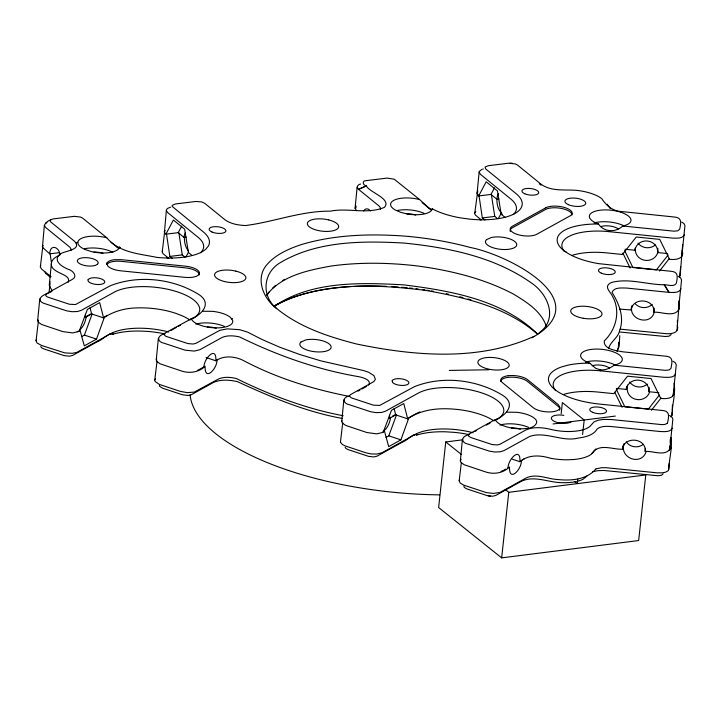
<?xml version="1.0" encoding="UTF-8"?>
<svg xmlns="http://www.w3.org/2000/svg" width="721" height="721" viewBox="0 0 721 721"><rect width="100%" height="100%" fill="white"/><g stroke="black" fill="none" stroke-linecap="round" stroke-linejoin="round"><path stroke-width="1.08" d="M669.593 415.494L671.945 417.099L672.855 419.063L669.773 449.345C664.447 456.6 652.172 450.598 645.187 451.463C646.71 437.908 623.89 435.826 622.565 449.165C614.013 449.832 601.395 443.884 594.014 451.04A35.807 13.933 6.2 0 1 573.321 459.547L567.76 459.8A35.807 13.933 6.2 0 1 550.249 458.205C540.218 455.104 528.475 454.41 519.922 461.719L512.234 459.16M678.299 276.323L680.642 277.927L681.552 279.892L678.479 310.174C673.171 317.456 660.851 311.4 653.884 312.292C655.407 298.8 632.596 296.556 631.272 309.994L619.591 309.093M48.1 293.429C40.034 295.484 36.14 301.315 45.342 303.82L66.557 310.814L72.046 311.715L77.471 311.526L81.311 310.345L114.269 292.158A46.342 18.034 6.2 0 1 177.645 291.96A46.342 18.034 6.2 0 1 192.985 318.285L190.074 319.89M164.866 333.796C157.106 335.184 156.466 341.682 163.928 343.178L185.153 350.181L194.373 351.073L199.897 349.703L221.96 337.536C227.457 335.067 233.829 335.662 239.57 336.923C277.197 355.444 317.15 369.603 358.67 376.677C362.393 377.407 372.117 379.877 368.62 385.149M349.352 395.919C341.889 397.379 342.899 403.553 349.424 404.751L370.639 411.745L376.128 412.637L381.553 412.448L385.384 411.267L418.342 393.08A46.342 18.034 6.2 0 1 481.727 392.891A46.342 18.034 6.2 0 1 497.057 419.207L494.155 420.812M468.947 434.727C461.188 436.106 460.548 442.613 468.01 444.109L489.235 451.112L494.723 452.004L500.149 451.815L503.979 450.634L529.701 436.439C545.608 430.96 562.047 442.27 578.377 438.044C585.308 437.079 593.41 435.385 597.222 428.923C601.035 425.985 606.298 426.237 610.885 426.508L660.247 431.528C664.113 431.591 670.422 432.447 672.287 428.13M619.781 335.598L619.159 346.341L617.05 351.569M624.071 443.64C618.997 457.97 641.14 466.379 646.097 451.833M627.468 385.158L627.297 388.078A11.365 10.473 3.3 0 0 636.544 399.497A11.365 10.473 3.3 0 0 649.576 392.053M632.092 305.416C627.432 319.223 650.054 326.478 654.172 312.599M595.97 468.902L601.485 467.731L606.145 467.713L656.885 472.814L662.41 472.814L665.582 472.192L668.403 470.561L669.25 463.36M670.918 416.864L671.99 415.467L672.233 412.079M672.342 410.06L672.387 405.103M620.204 329.146L664.96 333.58C670.53 334.147 679.876 333.598 677.271 325.135M677.389 323.116L677.389 320.322M679.633 277.026L680.66 266.797M668.899 469.398C668.872 458.935 672.819 447.705 670.918 437.44M672.053 415.098C672.017 404.634 675.974 393.405 674.072 383.139M676.983 330.173L679.543 299.404M680.137 275.873L682.634 244.734M571.825 255.441A46.541 18.115 6.2 0 1 606.794 252.891L622.466 254.486L622.502 253.972M618.681 342.331L618.339 347.702L617.122 350.694M622.565 449.165L622.764 446.011M616.329 388.412L626.306 389.421L626.495 386.393M631.272 309.994L631.452 307.029M625.026 249.241L635.003 250.25L635.138 248.15M645.187 451.463L645.376 448.309M658.895 392.738L648.918 391.719L649.179 387.51M653.884 312.292L654.145 308.092M667.592 253.567L657.615 252.548L657.885 248.339M669.773 449.345L669.989 446.002M670.197 442.658L670.206 439.621M563.128 394.612A46.541 18.115 6.2 0 1 598.097 392.062L613.769 393.648L627.549 376.173L651.054 378.561L660.769 398.425C666.763 399.064 676.181 398.623 673.522 389.502M678.479 310.174L678.686 306.831M678.822 304.604L678.966 300.828M622.466 254.486L636.246 237.011L659.751 239.399L669.476 259.263C675.415 260.056 684.941 259.19 682.219 250.331M673.171 395.063L676.253 364.79L675.334 362.816L672.99 361.212M681.868 255.901L684.95 225.619L684.04 223.654L681.687 222.05M206.08 357.544L215.84 360.788C216.778 344.476 203.178 359.319 204.061 367.295C197.68 372.514 188.992 373.55 181.359 370.954L160.242 363.862L156.881 361.563L156.268 359.914L158.359 338.257M519.922 461.719C520.859 445.398 507.26 460.241 508.143 468.217C501.762 473.445 493.074 474.472 485.44 471.876L464.324 464.793L460.962 462.485L460.349 460.845L462.44 439.188M164.776 230.504L162.207 252.107L162.955 253.576L168.831 258.433M477.771 190.876L474.688 213.623L475.445 215.092L481.322 219.95M621.087 211.469L621.024 212.316L621.313 211.514L673.892 216.967C681.642 217.463 681.399 221.708 679.669 229.233L677.821 230.783L674.036 231.189L622.719 226.006C615.95 232.658 603.837 232.342 598.52 224.033A20.945 8.147 6.2 0 1 589.327 216.192L589.733 214.813A20.945 8.147 6.2 0 1 607.046 209.919A20.945 8.147 6.2 0 1 628.46 216.075L629.92 217.517A20.945 8.147 6.2 0 1 623.169 225.907L622.719 226.006M42.909 245.51L40.331 267.121L41.755 269.221L51.074 276.765M380.472 209.288L380.246 207.459L378.822 205.809L358.562 189.335C355.651 187.595 357.995 184.252 360.626 184.035M600.494 369.846L595.744 368.368L589.823 363.204A20.945 8.147 6.2 0 1 585.443 350.767A20.945 8.147 6.2 0 1 616.347 353.119A20.945 8.147 6.2 0 1 614.463 365.078C610.462 367.926 605.658 370.486 600.494 369.846L600.404 370.828A46.342 18.034 6.2 0 0 555.576 390.593M49.479 283.326L51.398 263.138C51.939 259.028 55.941 256.802 59.392 255.342M609.2 230.675L609.101 231.657A46.342 18.034 6.2 0 0 564.273 251.431M59.573 252.629L49.749 253.837L42.431 247.303L44.351 225.403C45.531 221.906 49.956 219.689 53.516 218.869L74.398 216.327L80.581 217.093L82.717 218.211L106.798 237.786C119.154 252.647 138.504 253.63 156.845 257.37A51.615 20.089 6.2 0 0 205.918 249.078L208.441 245.933A51.615 20.089 6.2 0 0 203.187 231.792L172.31 206.53A6.543 2.542 6.2 0 1 172.319 205.269L175.509 203.953L195.878 201.465L201.619 201.898L204.701 203.295L224.97 219.77C230.882 224.015 238.399 225.204 245.519 225.538C273.827 222.005 301.189 210.838 330.272 211.172C347.928 207.558 367.611 214.606 384.446 207.342C392.053 198.825 368.99 192.201 366.421 185.937C362.411 185.189 361.879 180.331 366.304 180.629L387.177 178.087L394.207 179.196L419.577 199.537L429.617 208.585L431.717 209.577L432.24 208.811A51.615 20.089 6.2 0 0 460.728 217.922L469.623 219.13A51.615 20.089 6.2 0 0 515.975 193.552L485.693 168.939L485.098 167.029L488.288 165.713L508.656 163.216L515.344 163.946L517.489 165.055L541.12 184.27C551.556 191.813 565.03 189.29 577.016 190.398A30.733 11.96 6.2 0 1 601.711 198.599C606.199 205.413 612.471 211.1 621.313 211.514M189.425 319.7A46.541 18.115 6.2 0 0 181.935 315.699L175.437 313.22A46.541 18.115 6.2 0 0 136.539 307.921C124.85 308.155 113.359 311.382 103.608 317.916L99.669 302.613L87.421 309.372L79.112 331.435L72.641 332.931L62.763 331.588L41.656 324.504L38.285 322.197L37.672 320.557L39.772 298.9M199.293 274.872A14.321 5.57 6.2 0 0 185.396 267.861L121.29 261.344A14.321 5.57 6.2 0 0 106.969 264.517L107.123 262.958M186.207 237.146L184.026 237.416L178.186 232.667L165.893 234.172L164.424 232.387L166.425 209.748L167.551 208.405L170.58 207.179M356.516 210.703L355.083 208.252L357.129 187.154M493.506 420.631A46.541 18.115 6.2 0 0 448.462 408.825C434.258 408.239 419.595 410.61 407.689 418.847L403.751 403.535L391.503 410.294L383.193 432.366L376.723 433.862L366.845 432.519L345.738 425.426L342.367 423.128L341.754 421.488L343.854 399.831M498.986 198.906L496.805 199.176L490.965 194.427L478.672 195.932L477.681 194.976L477.077 193.336L479.204 171.508L481.745 169.444M164.857 333.913A51.615 20.089 6.2 0 0 150.536 331.66C137.801 330.533 124.715 330.705 112.368 334.328C109.439 331.831 102.391 340.123 98.75 340.943L72.623 355.426L69.396 356.192L64.169 355.615L43.855 348.901L41.629 347.81L40.736 346.54M469.263 434.664A51.615 20.089 6.2 0 0 454.942 432.411L446.002 431.816A51.615 20.089 6.2 0 0 416.774 435.078C413.863 432.573 406.779 440.882 403.156 441.694L377.02 456.177L373.802 456.943L368.575 456.366L348.261 449.652L346.035 448.561L345.143 447.29M463.9 486.143L464.288 487.432L466.974 488.937L487.288 495.651L492.524 496.228L495.742 495.471L521.391 481.249C533.026 475.842 545.689 481.186 557.585 482.412A30.733 11.96 6.2 0 0 576.214 481.565M106.969 264.517L107.15 262.859A14.321 5.57 6.2 0 1 114.297 259.704L121.47 259.677L185.576 266.193A14.321 5.57 6.2 0 1 199.474 273.214L199.194 274.151A14.321 5.57 6.2 0 1 184.882 277.333L120.767 270.817A14.321 5.57 6.2 0 1 107.618 265.788L107.15 262.859M462.458 439.846L445.749 441.955L438.629 507.53L501.654 557.874L638.644 540.543L645.773 474.959L508.774 492.299L505.277 489.505M501.654 557.874L508.774 492.299M561.154 413.755L562.371 402.597L584.181 420.019L582.604 434.529M577.755 479.168L577.278 483.629L574.655 481.538M168.768 332.02A46.342 18.034 6.2 0 0 110.502 333.778L76.931 352.335L72.298 353.317L64.782 352.884L41.656 345.494L37.005 342.953L36.05 340.645L38.474 320.719M48.956 293.041L50.11 283.425M343.232 415.747C305.902 408.699 270.222 395.162 236.281 378.507C230.459 377.155 223.943 376.515 218.355 379.093L194.291 392.08L187.28 392.639L180.205 391.35L159.332 384.41L155.078 381.454L154.772 379.94L157.052 361.113M340.456 442.072L342.745 422.569M595.843 468.965C586.84 479.618 571.528 480.925 558.162 479.564C547.717 479.159 536.703 473.192 526.411 477.816L500.05 492.38L493.497 493.434L486.342 492.596L463.738 485.152L460.124 482.989L459.169 480.691L461.323 462.972M521.283 460.476C522.292 468.596 508.819 483.34 509.531 466.992L507.665 468.028M49.749 253.837C49.857 243.806 59.338 246.501 59.978 254.919M45.081 272.051L45.405 273.16L50.064 276.999M671.197 334.562L669.007 336.211L665.104 336.491L620.069 332.02M663.122 473.787L661.68 475.202L658.093 475.761L603.883 470.471L597.754 470.678L592.599 471.714M684.382 234.685C682.625 239.039 676.136 238.119 672.342 238.083L609.101 231.657L608.488 230.585M680.994 288.959C679.047 293.231 672.954 292.492 668.953 292.356L626.63 288.058C621.971 288.03 614.058 286.985 612.03 292.356C618.988 303.613 624.719 317.312 619.591 330.615C618.339 337.834 609.876 341.934 608.677 348.585M675.685 373.857C673.793 378.155 667.484 377.299 663.644 377.254L600.404 370.828L599.782 369.756M682.246 254.459L681.724 255.622M679.101 308.759L678.299 310.255M674.171 393.693L672.468 395.829M671.017 447.993L670.224 449.489L668.691 450.4M42.305 246.492L42.827 245.347M37.672 320.557L37.907 319.782M164.289 231.576L164.812 230.441M156.268 359.914L156.763 358.797M355.083 208.252L355.895 206.747M341.754 421.488L341.988 420.704M477.077 193.336L477.59 192.192M460.349 460.845L461.152 459.349M119.461 247.051L119.1 248.078A20.945 8.147 6.2 0 1 91.062 251.503L84.889 249.448A20.945 8.147 6.2 0 1 85.664 236.975L88.692 236.47A20.945 8.147 6.2 0 1 106.275 237.651L106.798 237.786M78.67 331.101L80.076 330.461L84.294 345.864L96.515 339.095L104.5 316.925L107.213 315.419M383.076 431.852L384.482 431.212L388.7 446.614L400.912 439.846L408.906 417.675L416.143 413.656M81.581 336.653L84.393 335.085L92.153 314.014M385.978 437.395L388.799 435.835L396.55 414.764M36.05 340.645L36.356 339.942M154.772 379.94L155.457 378.795M459.169 480.691L459.61 479.835M71 250.367L71.127 249.277L70.018 247.339L45.774 227.575L44.351 225.403M667.403 423.155L667.574 422.677C669.214 415.215 669.629 410.88 661.797 410.411L598.556 403.985C585.119 402.444 571.591 399.425 559.667 392.819A51.615 20.089 6.2 0 1 561.28 367.025L567.769 365.196A51.615 20.089 6.2 0 1 589.823 363.204M165.893 234.172L173.4 220.031L184.657 229.179L188.406 252.467L191.768 255.207M162.261 251.332L162.64 250.611M478.672 195.932L486.179 181.782L497.436 190.93L501.185 214.227L505.322 217.589M178.186 232.667L181.764 226.061M490.965 194.427L494.543 187.821M40.394 266.337L40.791 265.598M474.742 212.848L475.797 211.496M185.838 257.055L188.442 252.332M498.319 218.571L501.455 212.902M266.941 295.61L268.942 292.032M363.781 210.983C364.916 207.972 368.972 208.252 370.279 211.028M595.861 448.931L591.653 453.599M194.066 317.582L192.985 318.285C202.457 313.617 211.785 303.208 199.248 294.79C173.554 278.54 138.711 274.575 110.313 285.75L75.516 304.541L69.333 304.235L48.613 297.394C47.018 297.151 44.08 295.006 46.45 293.681L72.172 279.478C78.373 276.513 72.524 270.132 68.08 269.248A30.733 11.96 6.2 0 1 57.473 260.75L57.184 258.749A30.733 11.96 6.2 0 1 61.177 253.468C65.719 250.818 82.392 249.529 74.56 241.31L50.677 221.879L50.155 221.014L50.677 219.815M498.148 418.513L497.057 419.207C506.457 414.476 515.948 404.22 503.33 395.712C477.635 379.597 442.784 375.299 414.395 386.681L379.715 405.436L373.415 405.157L352.695 398.316C351.073 398.109 348.198 395.883 350.532 394.603L373.839 381.598L375.389 379.282L373.938 375.614L368.557 372.225L363.483 370.54L320.917 360.879L299.548 354.435L279.649 347.18L261.48 339.221L247.573 332.102L239.525 329.677L227.349 328.875L219.914 330.281L195.95 343.304L193.129 344.025L187.929 343.593L167.2 336.752C165.614 336.527 162.676 334.364 165.037 333.039L191.326 318.808A20.945 8.147 6.2 0 0 215.047 327.866L218.58 327.848A20.945 8.147 6.2 0 0 227.566 326.334L229.72 325.378A20.945 8.147 6.2 0 0 232.541 320.151L230.233 317.24A20.945 8.147 6.2 0 0 212.443 311.337L202.781 311.274M659.526 271.042L669.178 258.713M651.451 410.276L661.103 397.947M668.124 254.991L656.398 269.906L632.894 267.536L624.638 250.602M659.355 395.099L648.323 409.14L624.819 406.77L616.563 389.836M355.904 205.891L355.75 208.234M191.245 318.574L191.065 319.052L193.688 317.799M506.863 412.205L516.524 412.268A20.945 8.147 6.2 0 1 534.306 418.171C541.264 423.443 531.305 428.977 525.988 428.517A20.945 8.147 6.2 0 1 495.408 419.73L497.76 418.73M468.578 434.375L468.407 435.926L470.822 437.521L492.01 444.524L497.256 444.956L500.032 444.226L525.753 430.031C533.324 426.634 542.057 427.409 549.943 429.184A30.733 11.96 6.2 0 0 571.816 431.464L576.403 431.086A30.733 11.96 6.2 0 0 587.363 428.112L589.751 426.598L594.014 421.875L598.024 420.262L603.45 419.406L611.552 419.541L661.941 424.633L664.915 424.435L667.331 423.29M266.815 294.925C281.884 275.476 307.894 270.348 330.759 266.085C359.13 262.12 387.943 262.561 416.359 265.824C449.931 270.285 483.512 278.27 513.631 294.168C526.591 302.081 541.255 311.148 546.329 326.316M539.101 332.904C558.748 318.718 547.816 293.555 530.908 282.623C493.966 256.622 448.12 247.528 403.958 243.049C362.609 240.805 317.808 240.742 280.974 262.246C263.03 272.141 260.813 295.799 276.738 308.687M586.975 476.058L582.965 479.285A30.733 11.96 6.2 0 1 577.179 481.34M68.162 282.217C71.983 273.259 49.929 273.863 51.398 263.138M272.529 288.229L275.611 285.327M110.16 334.066L109.799 334.256M414.566 434.817L414.908 434.529A46.342 18.034 6.2 0 1 473.174 432.762M273.944 306.461C311.301 280.875 360.103 282.542 403.49 284.84C450.553 290.716 502.402 299.648 537.677 334.057L537.821 334.274M655.353 244.897C650.432 249.322 641.951 248.511 638.031 243.148M647.278 384.131C642.267 388.619 633.489 387.718 629.748 382.049M571.483 421.578L569.599 422.623A10.491 4.083 6.2 0 1 551.871 419.586A10.491 4.083 6.2 0 1 563.831 415.359M414.205 435.006L414.908 434.529L382.04 452.743L376.704 454.068L371.063 453.924L365.889 452.806L345.026 445.866L342.34 444.469L340.456 442.144M468.65 434.285L495.327 419.505M531.909 337.788C599.214 300.224 506.71 254.315 470.227 247.474A148.328 57.716 6.2 0 0 404.346 236.082C370.504 233.667 335.932 234.604 303.135 244.049A148.328 57.716 6.2 0 0 268.095 263.381C254.883 276.585 262.246 297.034 275.26 307.317C298.386 326.901 327.866 336.635 356.778 344.052C414.8 356.048 478.951 361.582 534.261 336.247M45.567 223.312L46.973 222.6M282.83 280.415L284.651 279.333M90.729 313.968L86.205 316.474A11.365 5.056 -71.7 0 1 79.68 329.839M198.608 369.864L205.134 366.241C204.422 382.59 217.886 367.845 216.886 359.725L217.616 359.319M392.431 416.215L395.135 414.71M503.943 470.092L505.809 469.056M522.202 459.971L524.05 458.944M50.01 292.375L51.912 291.329M103.608 317.916L91.657 313.95L85.303 317.456A11.365 5.074 -71.6 0 0 85.348 314.257M170.688 330.588L176.501 327.379M178.438 326.307L180.376 325.234M231.729 318.763L232.243 318.484L231.684 318.682M215.84 360.788C223.636 355.273 234.361 356.264 242.626 360.112C275.566 377.741 311.607 388.889 348.153 396.171M565.796 251.89L566.427 252.323M357.976 391.161L359.896 390.097M361.816 389.043L366.61 386.393M407.689 418.847L395.739 414.881L389.385 418.387A11.365 5.074 -71.6 0 0 389.43 415.188M474.769 431.519L476.707 430.446M486.396 425.093L490.28 422.957M275.377 305.181C321.269 281.55 375.668 284.281 425.48 290.356C464.811 297.458 506.836 306.93 537.478 334.211M366.16 185.856L358.562 189.335L366.421 185.937M197.392 370.396L197.951 370.152M417.053 413.16L419.919 411.889M502.357 470.903L503.006 470.606M77.192 331.525L77.886 331.327M501.014 471.372L501.798 471.146M482.619 169.12L483.358 168.939M553.052 423.957L615.319 416.08M501.185 214.227L502.321 214.092M166.551 234.208L169.841 256.424L182.278 254.892L184.882 257M478.87 194.616L482.322 217.94L494.759 216.408L497.364 218.517M112.341 334.202L113.305 334.084M75.93 242.689L77.832 242.454L75.867 242.589M98.218 340.97L98.75 340.943M402.615 441.712L403.156 441.694M449.3 370.414L488.766 369.774M510.18 163.126L512.361 163.261M598.52 224.033A51.615 20.089 6.2 0 0 563.416 250.268L568.373 253.648A51.615 20.089 6.2 0 0 598.358 263.607L670.494 271.24C678.299 271.673 677.839 276.071 676.271 283.506C673.802 287.201 667.682 284.642 664.221 284.786C647.097 284.669 629.559 278.144 612.571 282.199A15.186 5.912 6.2 0 0 609.038 283.984C604.378 287.607 611.237 292.798 612.499 296.304C620.826 311.139 616.212 329.596 604.234 340.934C603.567 349.541 616.608 350.604 622.863 351.83L665.186 356.138C673.008 356.58 672.522 360.951 670.963 368.404L669.124 369.954L665.33 370.351L614.013 365.168M488.288 495.904L490.46 496.21M342.169 418.414C305.434 411.763 271.015 397.109 237.416 381.634C229.566 379.904 220.842 379.102 213.335 382.527L191.335 394.72L188.118 395.478L182.395 394.757L162.567 388.195L159.575 386.249A6.543 2.542 6.2 0 1 159.503 385.393M419.577 199.537L419.054 199.411A20.945 8.147 6.2 0 0 404.796 197.96L401.471 198.221A20.945 8.147 6.2 0 0 395.162 209.946L400.588 212.325L407.329 213.984A20.945 8.147 6.2 0 0 418.099 214.705L421.425 214.443A20.945 8.147 6.2 0 0 432.24 208.811M119.416 247.177L120.353 247.492M84.393 335.085L96.515 339.095M388.799 435.835L400.912 439.846M445.749 441.955L461.512 454.545M482.322 217.94L484.936 220.049M169.841 256.424L172.445 258.533M539.29 183.819L540.975 185.189M422.073 202.61L429.86 208.937A46.342 18.034 6.2 0 0 431.491 210.171M111.025 242.256L117.081 247.177A46.342 18.034 6.2 0 0 118.713 248.412M607.046 204.115L610.336 208.657M480.186 220.076L479.384 218.805M167.696 258.56L166.902 257.289M429.283 208.324L429.617 208.585M116.505 246.564L116.838 246.825M51.948 290.374L49.334 285.633A35.807 13.933 6.2 0 1 50.119 281.866M664.221 284.786L668.953 292.356L664.483 284.867M477.617 193.219L477.257 192.02M622.863 253.089L630.145 268.077M614.788 392.314L622.07 407.311M479.114 172.247L480.547 174.419L510.828 199.032A46.342 18.034 6.2 0 1 513.271 214.552M166.335 210.487L167.768 212.659L198.05 237.281A46.342 18.034 6.2 0 1 200.492 252.792M51.389 262.408L50.254 254.63M394.099 408.735L395.739 414.881M90.026 307.813L91.657 313.95M112.134 333.246L112.368 334.328M491.325 194.21L494.759 216.408M178.844 232.694L182.278 254.892M274.53 306.371A148.147 57.653 6.2 0 1 351.082 286.588M354.173 286.408A148.147 57.653 6.2 0 1 386.249 286.3M391.728 286.57A148.147 57.653 6.2 0 1 398.334 287.012M401.633 287.273A148.147 57.653 6.2 0 1 407.149 287.769M409.357 287.994A148.147 57.653 6.2 0 1 412.664 288.355M415.963 288.742A148.147 57.653 6.2 0 1 418.162 289.013M422.542 289.608A148.147 57.653 6.2 0 1 424.732 289.914M426.913 290.239A148.147 57.653 6.2 0 1 429.094 290.581M431.266 290.923A148.147 57.653 6.2 0 1 433.429 291.284M446.281 293.708A148.147 57.653 6.2 0 1 448.39 294.15M459.818 296.8A148.147 57.653 6.2 0 1 462.873 297.584M467.893 298.936A148.147 57.653 6.2 0 1 470.867 299.774M439.693 494.858A208.702 81.212 6.2 0 1 190.128 394.928M657.994 251.124A11.365 10.473 3.3 0 1 645.556 260.398A11.365 10.473 3.3 0 1 635.381 248.844M390.602 417.225A11.365 5.056 -71.7 0 1 383.112 431.131M416.54 433.997A20.945 8.147 6.2 0 1 416.774 435.078M500.87 212.253A11.365 5.417 83 0 1 496.895 199.618M188.388 250.737A11.365 5.417 83 0 1 184.414 238.101M652.181 304.424A11.365 10.473 3.3 0 1 635.462 304.019M642.699 444.794A11.365 10.473 3.4 0 1 626.252 441.856M635.003 250.25A11.365 10.473 3.5 0 1 647.44 240.994A11.365 10.473 3.5 0 1 657.615 252.548M626.306 389.421A11.365 10.473 3.6 0 1 638.743 380.156A11.365 10.473 3.6 0 1 648.918 391.719M406.761 213.84A10.743 4.182 6.2 0 1 415.738 215.065M93.973 252.08A10.743 4.182 6.2 0 1 102.95 253.305M496.805 199.176A11.365 5.398 83 0 1 498.644 193.706M184.026 237.416A11.365 5.398 83 0 1 185.216 232.991M84.384 248.781A20.945 8.147 6.2 0 1 112.891 252.332M397.163 210.541A20.945 8.147 6.2 0 1 423.948 213.263M207.242 326.983A10.743 4.182 6.2 0 1 216.219 328.208M195.842 324.153A20.945 8.147 6.2 0 1 224.429 326.406M592.166 365.763A10.743 4.182 6.2 0 1 609.569 368.134M585.38 362.158A20.945 8.147 6.2 0 1 615.689 365.232M499.923 425.084A20.945 8.147 6.2 0 1 528.511 427.337M511.324 427.913A10.743 4.182 6.2 0 1 520.301 429.139M594.077 222.987A20.945 8.147 6.2 0 1 624.386 226.07M600.863 226.601A10.743 4.182 6.2 0 1 618.267 228.963M572.005 214.957A14.321 5.57 6.2 0 0 561.776 208.504A14.321 5.57 6.2 0 0 545.59 209.469L512.18 227.908A14.321 5.57 6.2 0 0 510.261 231.486M559.577 410.258A14.321 5.57 6.2 0 0 558.117 406.338L527.421 381.382A14.321 5.57 6.2 0 0 511.559 377.164A14.321 5.57 6.2 0 0 500.662 381.463M88.133 279.712L87.971 280.271A8.454 3.29 6.2 0 0 92 283.542A8.454 3.29 6.2 0 0 100.408 284.398L101.634 284.191A8.454 3.29 6.2 0 0 100.769 278.703A8.454 3.29 6.2 0 0 88.133 279.712M392.179 380.742L392.485 382.373A8.454 3.29 6.2 0 0 404.49 385.329L405.716 385.122A8.454 3.29 6.2 0 0 404.851 379.634A8.454 3.29 6.2 0 0 392.215 380.643L392.179 380.742M300.9 342.06L300.134 343.016A15.736 6.119 6.2 0 0 308.516 350.514A15.736 6.119 6.2 0 0 327.217 350.794L328.839 350.082A15.736 6.119 6.2 0 0 325.829 341.979A15.736 6.119 6.2 0 0 305.713 339.933L300.9 342.06M486.513 239.633L485.738 240.589A15.736 6.119 6.2 0 0 492.93 247.718A15.736 6.119 6.2 0 0 510.856 248.925L512.829 248.366A15.736 6.119 6.2 0 0 512.424 240.012A15.736 6.119 6.2 0 0 491.316 237.506L486.513 239.633M97.47 264.246L95.578 265.292A10.491 4.083 6.2 0 1 78.31 262.741A10.491 4.083 6.2 0 1 87.403 257.721A10.491 4.083 6.2 0 1 97.47 264.246M545.779 207.801L512.37 226.241A14.321 5.57 6.2 0 0 517.101 234.379A14.321 5.57 6.2 0 0 536.694 234.316L570.104 215.876A14.321 5.57 6.2 0 0 565.363 207.747A14.321 5.57 6.2 0 0 545.779 207.801M508.269 375.704L506.196 376.056A14.321 5.57 6.2 0 0 502.582 382.779L533.279 407.725A14.321 5.57 6.2 0 0 552.61 411.745L554.674 411.394A14.321 5.57 6.2 0 0 560.037 407.644L558.297 404.67L527.601 379.715A14.321 5.57 6.2 0 0 508.269 375.704M328.722 219.914L326.108 219.373A15.736 6.119 6.2 0 0 309.651 220.689A15.736 6.119 6.2 0 0 310.778 227.836L312.662 228.782A15.736 6.119 6.2 0 0 336.374 229.557A15.736 6.119 6.2 0 0 328.722 219.914M583.262 318.276L580.639 317.727A15.736 6.119 6.2 0 1 572.988 308.092A15.736 6.119 6.2 0 1 596.709 308.867L598.592 309.814A15.736 6.119 6.2 0 1 599.719 316.961A15.736 6.119 6.2 0 1 583.262 318.276M235.92 271.132L233.307 270.591A15.736 6.119 6.2 0 0 216.85 271.898A15.736 6.119 6.2 0 0 217.976 279.045L219.86 280A15.736 6.119 6.2 0 0 243.572 280.766A15.736 6.119 6.2 0 0 235.92 271.132M490.46 369.485L487.838 368.945A15.736 6.119 6.2 0 1 480.186 359.301A15.736 6.119 6.2 0 1 503.907 360.076L505.782 361.032A15.736 6.119 6.2 0 1 506.908 368.179A15.736 6.119 6.2 0 1 490.46 369.485M601.296 273.16A8.454 3.29 6.2 0 0 615.112 272.61A8.454 3.29 6.2 0 0 604.171 267.815A8.454 3.29 6.2 0 0 601.296 273.16M592.59 412.331A8.454 3.29 6.2 0 0 606.406 411.772A8.454 3.29 6.2 0 0 595.474 406.977A8.454 3.29 6.2 0 0 592.59 412.331M211.956 232.009A8.454 3.29 6.2 0 0 225.772 231.459A8.454 3.29 6.2 0 0 214.84 226.664A8.454 3.29 6.2 0 0 211.956 232.009M568.427 204.683A10.491 4.083 6.2 0 0 585.56 203.998A10.491 4.083 6.2 0 0 571.996 198.05A10.491 4.083 6.2 0 0 568.427 204.683M524.744 193.769A8.454 3.29 6.2 0 0 538.551 193.219A8.454 3.29 6.2 0 0 527.619 188.424A8.454 3.29 6.2 0 0 524.744 193.769"/></g></svg>
